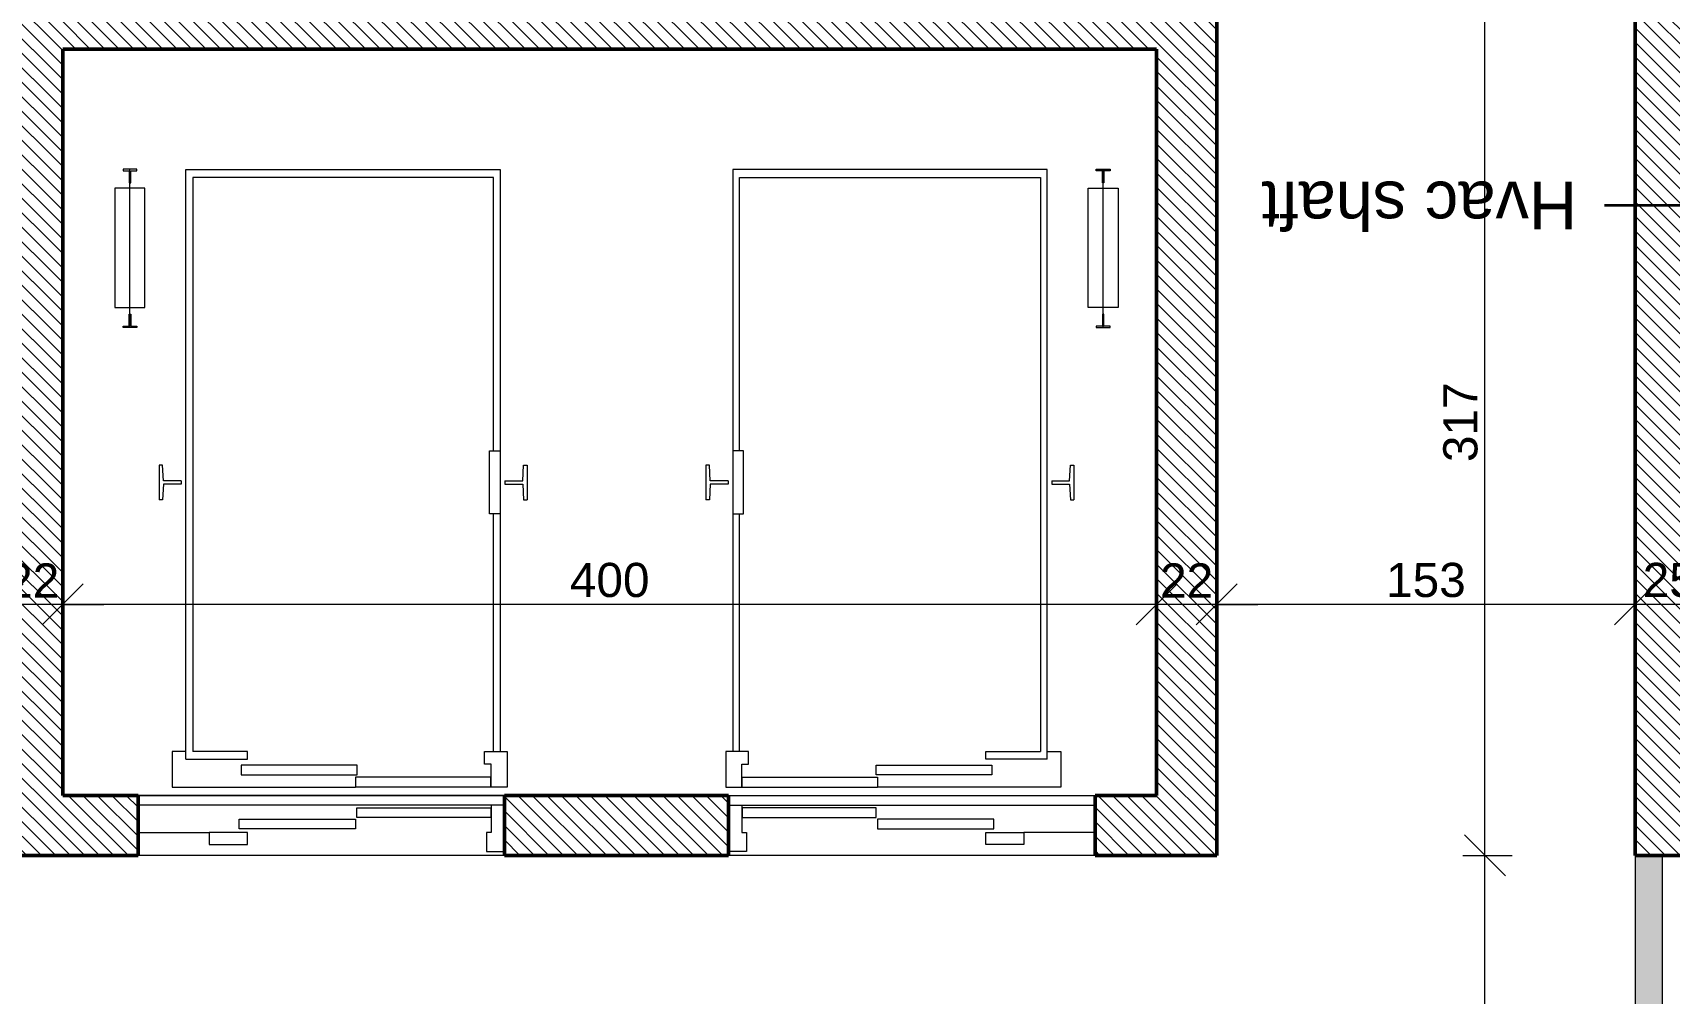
# Model space of a CAD drawing. Header units: centimetres. Extents: x -5566 to 5867, y -120 to 4683.
# Drawn here: x -3798 to -3200, y 1922 to 2273 of the extents above; entities that cross this region are included whole.
import ezdxf

# ---------------------------------------------------------------- set-up
doc = ezdxf.new("R2010")
doc.units = ezdxf.units.CM
for name, color, linetype, lineweight in [('A-ANNO-DIMS', 211, 'Continuous', 5), ('A-FLOR', 192, 'Continuous', 13), ('A-WALL-PATT', 111, 'Continuous', 20), ('G-ANNO-TEXT', 231, 'Continuous', 5), ('I-WALL', 2, 'Continuous', 13), ('Q-SPCQ', 91, 'Continuous', 13)]:
    doc.layers.add(name, color=color, linetype=linetype, lineweight=lineweight)
doc.styles.add('Arial', font='arial.ttf', dxfattribs={"height": 12.5})
doc.styles.add('Arial_3', font='arial.ttf', dxfattribs={"height": 17.5})
doc.dimstyles.new('100_200_2_5mm_Arial_cm', dxfattribs={"dimscale": 30.48, "dimtxt": 12.753242, "dimasz": 0.492126, "dimexe": 0.328084, "dimexo": 0.0625, "dimgap": 0.082021, "dimtad": 1, "dimdec": 0, "dimzin": 0, "dimdsep": 46, "dimtxsty": 'Arial', "dimblk1": 'OBLIQUE', "dimblk2": 'OBLIQUE', "dimsah": 1, "dimcen": 0.09, "dimdle": 0.328084, "dimazin": 0, "dimtfac": 1, "dimtdec": 4, "dimtix": 1, "dimtmove": 0, "dimatfit": 3, "dimfxl": 0.328084, "dimfxlon": 1, "dimtvp": 1, "dimtolj": 1, "dimtzin": 0, "dimlwd": 15, "dimlwe": 15, "dimarcsym": 2})
doc.dimstyles.new('200_100_2_5mm_Arial_cm___OpenHeight', dxfattribs={"dimscale": 30.48, "dimtxt": 12.753242, "dimasz": 0.492126, "dimexe": 0.328084, "dimexo": 0.0625, "dimgap": 0.082021, "dimtad": 1, "dimdec": 0, "dimzin": 0, "dimdsep": 46, "dimtxsty": 'Arial', "dimblk1": 'OBLIQUE', "dimblk2": 'OBLIQUE', "dimsah": 1, "dimcen": 0.09, "dimdle": 0.328084, "dimazin": 0, "dimtfac": 1, "dimtdec": 4, "dimtix": 1, "dimtmove": 0, "dimatfit": 3, "dimfxl": 0.328084, "dimfxlon": 1, "dimtvp": 1, "dimtolj": 1, "dimtzin": 0, "dimlwd": 18, "dimlwe": 18, "dimarcsym": 2})
pattern_1 = [(315, (-4985, 4190.492), (2.6516504, 2.6516504), [])]

# ---------------------------------------------------------------- blocks, each defined once
blk = doc.blocks.new('M_Ascenseur d_pendant du mur - 2100 x 1100mm-1378538-Level _9_00')
at = {"layer": 'Q-SPCQ'}
for p, q in [((-46.5, 9.54), (-46.5, -7.46)), ((-40, 9.54), (-46.5, 9.54)), ((-40, 2.54), (-40, 9.54)), ((47.5, 6.95), (47.5, 2.54)), ((61.5, 6.95), (47.5, 6.95)), ((61.5, 2.54), (61.5, 6.95)), ((-41.7, 2.54), (-40, 2.54)), ((-41.7, -7.46), (-41.7, 2.54)), ((7.9, 1.3), (50.5, 1.3)), ((7.9, -2.3), (7.9, 1.3)), ((47.5, 2.54), (61.5, 2.54)), ((50.5, 1.3), (50.5, -2.3)), ((87.5, 2.54), (61.5, 2.54)), ((87.5, -7.46), (87.5, 2.54)), ((-41.5, -2.85), (7.5, -2.85)), ((-41.5, -6.45), (-41.5, -2.85)), ((7.5, -2.85), (7.5, -6.45)), ((50.5, -2.3), (7.9, -2.3)), ((-46.5, -7.46), (-41.7, -7.46)), ((-46.5, -11), (87.5, -11)), ((-41.7, -7.46), (87.5, -7.46)), ((7.5, -6.45), (-41.5, -6.45)), ((-47.5, -14), (-41.7, -14)), ((-47.5, -27), (-47.5, -14)), ((-41.7, -14), (-41.7, -22.4)), ((-41.5, -14), (8, -14)), ((-41.5, -14), (-41.5, -17.6)), ((-41.5, -17.6), (8, -17.6)), ((75, -14), (8, -14)), ((8, -17.6), (8, -14)), ((75, -27), (75, -14)), ((-41.7, -22.4), (-39.2, -22.4)), ((-39.2, -22.4), (-39.2, -27)), ((49.8, -18.49), (7.4, -18.49)), ((7.4, -18.49), (7.4, -22.09)), ((7.4, -22.09), (49.8, -22.09)), ((49.8, -22.09), (49.8, -18.49)), ((-39.2, -27), (-47.5, -27)), ((-45, -240), (-45, -27)), ((-42.5, -27), (-42.5, -114)), ((47.5, -24.22), (47.5, -27)), ((70, -24.22), (47.5, -24.22)), ((47.5, -27), (67.5, -27)), ((67.5, -237), (67.5, -27)), ((70, -24.22), (70, -240)), ((70, -27), (75, -27)), ((-53.5, -119.15), (-54.8, -119.15)), ((-54.8, -131.85), (-54.8, -119.15)), ((-53.2, -124.87), (-53.5, -119.15)), ((-45, -114), (-41.02, -114)), ((-41.02, -114), (-41.02, -137)), ((78.2, -124.87), (78.5, -119.15)), ((78.5, -119.15), (79.8, -119.15)), ((79.8, -131.85), (79.8, -119.15)), ((-46.7, -124.87), (-53.2, -124.87)), ((-46.7, -126.12), (-46.7, -124.87)), ((71.7, -124.87), (78.2, -124.87)), ((71.7, -126.12), (71.7, -124.87)), ((-53.21, -126.12), (-53.5, -131.85)), ((-46.7, -126.12), (-53.21, -126.12)), ((71.7, -126.12), (78.21, -126.12)), ((78.21, -126.12), (78.5, -131.85)), ((-53.5, -131.85), (-54.8, -131.85)), ((-41.02, -137), (-45, -137)), ((-42.5, -137), (-42.5, -237)), ((78.5, -131.85), (79.8, -131.85)), ((87.97, -182.7), (87.97, -182.1)), ((87.97, -182.1), (92.97, -182.1)), ((90.17, -182.7), (87.97, -182.7)), ((90.17, -187.05), (90.17, -182.7)), ((90.47, -182.1), (90.47, -240.05)), ((90.77, -182.7), (90.77, -187.05)), ((92.97, -182.7), (90.77, -182.7)), ((92.97, -182.1), (92.97, -182.7)), ((84.97, -189.48), (84.97, -233.1)), ((95.97, -189.48), (84.97, -189.48)), ((90.77, -187.05), (90.17, -187.05)), ((95.97, -233.1), (95.97, -189.48)), ((84.97, -233.1), (95.97, -233.1)), ((-42.5, -237), (67.5, -237)), ((90.17, -235.1), (90.17, -239.45)), ((90.77, -235.1), (90.17, -235.1)), ((90.77, -239.45), (90.77, -235.1)), ((70, -240), (-45, -240)), ((87.97, -239.45), (87.97, -240.05)), ((90.17, -239.45), (87.97, -239.45)), ((87.97, -240.05), (92.97, -240.05)), ((92.97, -239.45), (90.77, -239.45)), ((92.97, -240.05), (92.97, -239.45))]:
    blk.add_line(p, q, dxfattribs=at)
blk = doc.blocks.new('M_Ascenseur d_pendant du mur - 2100 x 1100mm-1378537-Level _9_00')
at = {"layer": 'Q-SPCQ'}
for p, q in [((-45, 240), (-45, 27)), ((70, 240), (-45, 240)), ((70, 24.22), (70, 240)), ((87.97, 239.45), (87.97, 240.05)), ((87.97, 240.05), (92.97, 240.05)), ((90.17, 239.45), (87.97, 239.45)), ((90.17, 235.1), (90.17, 239.45)), ((90.47, 182.1), (90.47, 240.05)), ((90.77, 239.45), (90.77, 235.1)), ((92.97, 239.45), (90.77, 239.45)), ((92.97, 240.05), (92.97, 239.45)), ((-42.5, 237), (67.5, 237)), ((-42.5, 137), (-42.5, 237)), ((67.5, 237), (67.5, 27)), ((90.77, 235.1), (90.17, 235.1)), ((84.97, 233.1), (95.97, 233.1)), ((84.97, 189.48), (84.97, 233.1)), ((95.97, 233.1), (95.97, 189.48)), ((95.97, 189.48), (84.97, 189.48)), ((90.17, 187.05), (90.17, 182.7)), ((90.77, 187.05), (90.17, 187.05)), ((90.77, 182.7), (90.77, 187.05)), ((87.97, 182.7), (87.97, 182.1)), ((90.17, 182.7), (87.97, 182.7)), ((87.97, 182.1), (92.97, 182.1)), ((92.97, 182.7), (90.77, 182.7)), ((92.97, 182.1), (92.97, 182.7)), ((-54.8, 131.85), (-54.8, 119.15)), ((-53.5, 131.85), (-54.8, 131.85)), ((-53.21, 126.12), (-53.5, 131.85)), ((-41.02, 137), (-45, 137)), ((-41.02, 114), (-41.02, 137)), ((78.21, 126.12), (78.5, 131.85)), ((78.5, 131.85), (79.8, 131.85)), ((79.8, 131.85), (79.8, 119.15)), ((-46.7, 126.12), (-53.21, 126.12)), ((-46.7, 126.12), (-46.7, 124.87)), ((71.7, 126.12), (71.7, 124.87)), ((71.7, 126.12), (78.21, 126.12)), ((-53.2, 124.87), (-53.5, 119.15)), ((-46.7, 124.87), (-53.2, 124.87)), ((71.7, 124.87), (78.2, 124.87)), ((78.2, 124.87), (78.5, 119.15)), ((-53.5, 119.15), (-54.8, 119.15)), ((-45, 114), (-41.02, 114)), ((-42.5, 27), (-42.5, 114)), ((78.5, 119.15), (79.8, 119.15)), ((-47.5, 27), (-47.5, 14)), ((-39.2, 27), (-47.5, 27)), ((-39.2, 22.4), (-39.2, 27)), ((47.5, 27), (67.5, 27)), ((47.5, 24.22), (47.5, 27)), ((70, 24.22), (47.5, 24.22)), ((70, 27), (75, 27)), ((75, 27), (75, 14)), ((-41.7, 22.4), (-39.2, 22.4)), ((-41.7, 14), (-41.7, 22.4)), ((7.4, 22.09), (49.8, 22.09)), ((7.4, 18.49), (7.4, 22.09)), ((49.8, 18.49), (7.4, 18.49)), ((49.8, 22.09), (49.8, 18.49)), ((-47.5, 14), (-41.7, 14)), ((-41.5, 14), (-41.5, 17.6)), ((-41.5, 17.6), (8, 17.6)), ((-41.5, 14), (8, 14)), ((8, 17.6), (8, 14)), ((75, 14), (8, 14)), ((-46.5, 11), (87.5, 11)), ((-46.5, 7.46), (-41.7, 7.46)), ((-46.5, -9.54), (-46.5, 7.46)), ((-41.7, 7.46), (87.5, 7.46)), ((-41.7, 7.46), (-41.7, -2.54)), ((-41.5, 6.45), (-41.5, 2.85)), ((7.5, 6.45), (-41.5, 6.45)), ((7.5, 2.85), (7.5, 6.45)), ((87.5, 7.46), (87.5, -2.54)), ((-41.5, 2.85), (7.5, 2.85)), ((7.9, 2.3), (7.9, -1.3)), ((50.5, 2.3), (7.9, 2.3)), ((50.5, -1.3), (50.5, 2.3)), ((-41.7, -2.54), (-40, -2.54)), ((-40, -2.54), (-40, -9.54)), ((7.9, -1.3), (50.5, -1.3)), ((47.5, -2.54), (61.5, -2.54)), ((47.5, -6.95), (47.5, -2.54)), ((61.5, -2.54), (61.5, -6.95)), ((87.5, -2.54), (61.5, -2.54)), ((-40, -9.54), (-46.5, -9.54)), ((61.5, -6.95), (47.5, -6.95))]:
    blk.add_line(p, q, dxfattribs=at)
blk = doc.blocks.new('_Oblique')
at = {"color": 0, "linetype": 'ByBlock', "lineweight": -2}
blk.add_line((-0.5, -0.5), (0.5, 0.5), dxfattribs=at)
blk = doc.blocks.new('DIMBLOCK29-Level _9_00')
at = {"layer": 'A-ANNO-DIMS', "color": 0, "lineweight": 15, "transparency": 16777216}
for p, q in [((-3212.5, 2055.73), (-3212.5, 2073.82)), ((-3187.5, 2055.73), (-3187.5, 2073.82)), ((-3177.5, 2063.82), (-3222.5, 2063.82))]:
    blk.add_line(p, q, dxfattribs=at)
at = {"layer": 'Defpoints', "color": 0, "transparency": 16777216}
for p in [(-3212.5, 2063.82), (-3212.5, 2053.82), (-3187.5, 2053.82)]:
    blk.add_point(p, dxfattribs=at)
at = {"layer": 'A-ANNO-DIMS', "color": 0, "lineweight": 15, "transparency": 16777216, "xscale": 15, "yscale": 15, "zscale": 15, "rotation": 180}
blk.add_blockref('_Oblique', (-3212.5, 2063.82), dxfattribs=at)
at = {"layer": 'A-ANNO-DIMS', "color": 0, "lineweight": 15, "transparency": 16777216, "xscale": 15, "yscale": 15, "zscale": 15}
blk.add_blockref('_Oblique', (-3187.5, 2063.82), dxfattribs=at)
at = {"layer": 'A-ANNO-DIMS', "color": 0, "lineweight": 15, "transparency": 16777216, "insert": (-3200, 2072.71), "char_height": 12.5, "width": 23.0736, "attachment_point": 5, "style": 'Arial'}
blk.add_mtext('\\A1;25', dxfattribs=at)
blk = doc.blocks.new('DIMBLOCK30-Level _9_00')
at = {"layer": 'A-ANNO-DIMS', "color": 0, "lineweight": 15, "transparency": 16777216}
for p, q in [((-3365.5, 2055.73), (-3365.5, 2073.82)), ((-3212.5, 2055.73), (-3212.5, 2073.82)), ((-3202.5, 2063.82), (-3375.5, 2063.82))]:
    blk.add_line(p, q, dxfattribs=at)
at = {"layer": 'Defpoints', "color": 0, "transparency": 16777216}
for p in [(-3365.5, 2063.82), (-3365.5, 2053.82), (-3212.5, 2053.82)]:
    blk.add_point(p, dxfattribs=at)
at = {"layer": 'A-ANNO-DIMS', "color": 0, "lineweight": 15, "transparency": 16777216, "xscale": 15, "yscale": 15, "zscale": 15, "rotation": 180}
blk.add_blockref('_Oblique', (-3365.5, 2063.82), dxfattribs=at)
at = {"layer": 'A-ANNO-DIMS', "color": 0, "lineweight": 15, "transparency": 16777216, "xscale": 15, "yscale": 15, "zscale": 15}
blk.add_blockref('_Oblique', (-3212.5, 2063.82), dxfattribs=at)
at = {"layer": 'A-ANNO-DIMS', "color": 0, "lineweight": 15, "transparency": 16777216, "insert": (-3289, 2072.71), "char_height": 12.5, "width": 34.6103, "attachment_point": 5, "style": 'Arial'}
blk.add_mtext('\\A1;153', dxfattribs=at)
blk = doc.blocks.new('DIMBLOCK31-Level _9_00')
at = {"layer": 'A-ANNO-DIMS', "color": 0, "lineweight": 15, "transparency": 16777216}
for p, q in [((-3387.5, 2055.73), (-3387.5, 2073.82)), ((-3365.5, 2055.73), (-3365.5, 2073.82)), ((-3387.5, 2063.82), (-3402.5, 2063.82)), ((-3365.5, 2063.82), (-3387.5, 2063.82)), ((-3365.5, 2063.82), (-3350.5, 2063.82))]:
    blk.add_line(p, q, dxfattribs=at)
at = {"layer": 'Defpoints', "color": 0, "transparency": 16777216}
for p in [(-3387.5, 2063.82), (-3387.5, 2053.82), (-3365.5, 2053.82)]:
    blk.add_point(p, dxfattribs=at)
at = {"layer": 'A-ANNO-DIMS', "color": 0, "lineweight": 15, "transparency": 16777216, "xscale": 15, "yscale": 15, "zscale": 15}
blk.add_blockref('_Oblique', (-3387.5, 2063.82), dxfattribs=at)
at = {"layer": 'A-ANNO-DIMS', "color": 0, "lineweight": 15, "transparency": 16777216, "xscale": 15, "yscale": 15, "zscale": 15, "rotation": 180}
blk.add_blockref('_Oblique', (-3365.5, 2063.82), dxfattribs=at)
at = {"layer": 'A-ANNO-DIMS', "color": 0, "lineweight": 15, "transparency": 16777216, "insert": (-3376.5, 2072.6), "char_height": 12.5, "width": 23.0736, "attachment_point": 5, "style": 'Arial'}
blk.add_mtext('\\A1;22', dxfattribs=at)
blk = doc.blocks.new('DIMBLOCK32-Level _9_00')
at = {"layer": 'A-ANNO-DIMS', "color": 0, "lineweight": 15, "transparency": 16777216}
for p, q in [((-3787.5, 2055.73), (-3787.5, 2073.82)), ((-3387.5, 2055.73), (-3387.5, 2073.82)), ((-3377.5, 2063.82), (-3797.5, 2063.82))]:
    blk.add_line(p, q, dxfattribs=at)
at = {"layer": 'Defpoints', "color": 0, "transparency": 16777216}
for p in [(-3787.5, 2063.82), (-3787.5, 2053.82), (-3387.5, 2053.82)]:
    blk.add_point(p, dxfattribs=at)
at = {"layer": 'A-ANNO-DIMS', "color": 0, "lineweight": 15, "transparency": 16777216, "xscale": 15, "yscale": 15, "zscale": 15, "rotation": 180}
blk.add_blockref('_Oblique', (-3787.5, 2063.82), dxfattribs=at)
at = {"layer": 'A-ANNO-DIMS', "color": 0, "lineweight": 15, "transparency": 16777216, "xscale": 15, "yscale": 15, "zscale": 15}
blk.add_blockref('_Oblique', (-3387.5, 2063.82), dxfattribs=at)
at = {"layer": 'A-ANNO-DIMS', "color": 0, "lineweight": 15, "transparency": 16777216, "insert": (-3587.5, 2072.71), "char_height": 12.5, "width": 34.6103, "attachment_point": 5, "style": 'Arial'}
blk.add_mtext('\\A1;400', dxfattribs=at)
blk = doc.blocks.new('DIMBLOCK33-Level _9_00')
at = {"layer": 'A-ANNO-DIMS', "color": 0, "lineweight": 15, "transparency": 16777216}
for p, q in [((-3809.5, 2055.73), (-3809.5, 2073.82)), ((-3787.5, 2055.73), (-3787.5, 2073.82)), ((-3809.5, 2063.82), (-3824.5, 2063.82)), ((-3787.5, 2063.82), (-3809.5, 2063.82)), ((-3787.5, 2063.82), (-3772.5, 2063.82))]:
    blk.add_line(p, q, dxfattribs=at)
at = {"layer": 'Defpoints', "color": 0, "transparency": 16777216}
for p in [(-3809.5, 2063.82), (-3809.5, 2053.82), (-3787.5, 2053.82)]:
    blk.add_point(p, dxfattribs=at)
at = {"layer": 'A-ANNO-DIMS', "color": 0, "lineweight": 15, "transparency": 16777216, "xscale": 15, "yscale": 15, "zscale": 15}
blk.add_blockref('_Oblique', (-3809.5, 2063.82), dxfattribs=at)
at = {"layer": 'A-ANNO-DIMS', "color": 0, "lineweight": 15, "transparency": 16777216, "xscale": 15, "yscale": 15, "zscale": 15, "rotation": 180}
blk.add_blockref('_Oblique', (-3787.5, 2063.82), dxfattribs=at)
at = {"layer": 'A-ANNO-DIMS', "color": 0, "lineweight": 15, "transparency": 16777216, "insert": (-3798.5, 2072.6), "char_height": 12.5, "width": 23.0736, "attachment_point": 5, "style": 'Arial'}
blk.add_mtext('\\A1;22', dxfattribs=at)
blk = doc.blocks.new('DIMBLOCK100-Level _9_00')
at = {"layer": 'A-ANNO-DIMS', "color": 0, "lineweight": 18, "transparency": 16777216}
for p, q in [((-3267.43, 1602.99), (-3267.43, 1981.99)), ((-3275.53, 1971.99), (-3257.43, 1971.99)), ((-3275.53, 1612.99), (-3257.43, 1612.99))]:
    blk.add_line(p, q, dxfattribs=at)
at = {"layer": 'Defpoints', "color": 0, "transparency": 16777216}
for p in [(-3277.43, 1971.99), (-3267.43, 1971.99), (-3277.43, 1612.99)]:
    blk.add_point(p, dxfattribs=at)
at = {"layer": 'A-ANNO-DIMS', "color": 0, "lineweight": 18, "transparency": 16777216, "xscale": 15, "yscale": 15, "zscale": 15}
for p, rotation in [((-3267.43, 1971.99), 90), ((-3267.43, 1612.99), 270)]:
    blk.add_blockref('_Oblique', p, dxfattribs=dict(at, rotation=rotation))
at = {"layer": 'A-ANNO-DIMS', "color": 0, "lineweight": 18, "transparency": 16777216, "insert": (-3276.32, 1792.49), "char_height": 12.5, "width": 34.6103, "attachment_point": 5, "rotation": 90, "style": 'Arial'}
blk.add_mtext('\\A1;359', dxfattribs=at)
blk = doc.blocks.new('DIMBLOCK101-Level _9_00')
at = {"layer": 'A-ANNO-DIMS', "color": 0, "lineweight": 18, "transparency": 16777216}
for p, q in [((-3267.43, 1961.99), (-3267.43, 2298.99)), ((-3275.53, 2288.99), (-3257.43, 2288.99)), ((-3275.53, 1971.99), (-3257.43, 1971.99))]:
    blk.add_line(p, q, dxfattribs=at)
at = {"layer": 'Defpoints', "color": 0, "transparency": 16777216}
for p in [(-3277.43, 2288.99), (-3267.43, 2288.99), (-3277.43, 1971.99)]:
    blk.add_point(p, dxfattribs=at)
at = {"layer": 'A-ANNO-DIMS', "color": 0, "lineweight": 18, "transparency": 16777216, "xscale": 15, "yscale": 15, "zscale": 15}
for p, rotation in [((-3267.43, 2288.99), 90), ((-3267.43, 1971.99), 270)]:
    blk.add_blockref('_Oblique', p, dxfattribs=dict(at, rotation=rotation))
at = {"layer": 'A-ANNO-DIMS', "color": 0, "lineweight": 18, "transparency": 16777216, "insert": (-3276.32, 2130.49), "char_height": 12.5, "width": 34.6103, "attachment_point": 5, "rotation": 90, "style": 'Arial'}
blk.add_mtext('\\A1;317', dxfattribs=at)

msp = doc.modelspace()

# ---------------------------------------------------------------- hatches: boundary and pattern name
at = {"layer": 'A-WALL-PATT', "lineweight": 13}
h = msp.add_hatch(dxfattribs=at)
h.set_pattern_fill('FP_1', color=8, angle=-90, style=0, pattern_type=2)
h.set_pattern_definition(pattern_1)
h.paths.add_polyline_path([(-3212.5, 2192.25), (-3212.5, 1971.99), (-3187.5, 1971.99), (-3187.5, 2610.49), (-3212.5, 2610.49), (-3212.5, 2243.14)], flags=0)
h = msp.add_hatch(dxfattribs=at)
h.set_pattern_fill('FP_1', color=8, angle=-90, style=0, pattern_type=2)
h.set_pattern_definition(pattern_1)
h.paths.add_polyline_path([(-3809.5, 2570.99), (-3809.5, 1971.99), (-3787.5, 1971.99), (-3787.5, 2570.99), (-3790.73, 2570.99)], flags=0)
h = msp.add_hatch(dxfattribs=at)
h.set_pattern_fill('FP_1', color=8, angle=-90, style=0, pattern_type=2)
h.set_pattern_definition(pattern_1)
h.paths.add_polyline_path([(-3787.5, 2269.62), (-3787.5, 2266.99), (-3387.5, 2266.99), (-3387.5, 2288.99), (-3787.5, 2288.99), (-3787.5, 2270.48)], flags=0)
h = msp.add_hatch(dxfattribs=at)
h.set_pattern_fill('FP_1', color=8, angle=-90, style=0, pattern_type=2)
h.set_pattern_definition(pattern_1)
h.paths.add_polyline_path([(-3387.5, 1971.99), (-3365.5, 1971.99), (-3365.5, 2288.99), (-3387.5, 2288.99), (-3387.5, 1992.86)], flags=0)
h = msp.add_hatch(dxfattribs=at)
h.set_pattern_fill('FP_1', color=8, angle=-90, style=0, pattern_type=2)
h.set_pattern_definition(pattern_1)
h.paths.add_polyline_path([(-3787.5, 1971.99), (-3760, 1971.99), (-3760, 1993.99), (-3787.5, 1993.99), (-3787.5, 1993.93)], flags=0)
h.paths.add_polyline_path([(-3626, 1971.99), (-3544, 1971.99), (-3544, 1993.99), (-3626, 1993.99), (-3626, 1974.2)], flags=0)
h.paths.add_polyline_path([(-3410, 1971.99), (-3387.5, 1971.99), (-3387.5, 1993.99), (-3410, 1993.99)], flags=0)
h = msp.add_hatch(color=256, dxfattribs=at)
h.paths.add_polyline_path([(-3212.5, 1873.96), (-3212.5, 1836.99), (-3202.5, 1836.99), (-3202.5, 1971.99), (-3212.5, 1971.99)], flags=0)
h.paths.add_polyline_path([(-3212.5, 1714.81), (-3212.5, 1612.99), (-3202.5, 1612.99), (-3202.5, 1726.99), (-3212.5, 1726.99)], flags=0)

# ---------------------------------------------------------------- linework, layer by layer
at = {"layer": 'A-FLOR'}
for p, q in [((-3388, 2266.99), (-3388, 1993.99)), ((-3626, 1971.99), (-3760, 1971.99)), ((-3410, 1971.99), (-3544, 1971.99))]:
    msp.add_line(p, q, dxfattribs=at)
at = {"layer": 'G-ANNO-TEXT', "color": 7, "lineweight": 35}
msp.add_line((-3154.14, 2209.76), (-3223.67, 2209.76), dxfattribs=at)
at = {"layer": 'I-WALL', "lineweight": 50}
for p, q in [((-3212.5, 2440.49), (-3212.5, 1971.99)), ((-3365.5, 1971.99), (-3365.5, 2288.99)), ((-3787.5, 2266.99), (-3387.5, 2266.99)), ((-3787.5, 1993.99), (-3787.5, 2266.99)), ((-3387.5, 2266.99), (-3387.5, 1993.99)), ((-3760, 1993.99), (-3787.5, 1993.99)), ((-3760, 1971.99), (-3760, 1993.99)), ((-3544, 1993.99), (-3626, 1993.99)), ((-3626, 1993.99), (-3626, 1971.99)), ((-3544, 1971.99), (-3544, 1993.99)), ((-3387.5, 1993.99), (-3410, 1993.99)), ((-3410, 1993.99), (-3410, 1971.99)), ((-3809.5, 1971.99), (-3760, 1971.99)), ((-3626, 1971.99), (-3544, 1971.99)), ((-3410, 1971.99), (-3365.5, 1971.99)), ((-3212.5, 1971.99), (-3102, 1971.99))]:
    msp.add_line(p, q, dxfattribs=at)
at = {"layer": 'I-WALL'}
for p, q in [((-3760, 1993.99), (-3626, 1993.99)), ((-3544, 1993.99), (-3410, 1993.99))]:
    msp.add_line(p, q, dxfattribs=at)
at = {"layer": 'I-WALL', "lineweight": 20}
for p, q in [((-3212.5, 1971.99), (-3212.5, 1836.99)), ((-3202.5, 1836.99), (-3202.5, 1971.99))]:
    msp.add_line(p, q, dxfattribs=at)

# ---------------------------------------------------------------- block references
at = {"layer": 'Q-SPCQ', "rotation": 179.9999999999999}
msp.add_blockref('M_Ascenseur d_pendant du mur - 2100 x 1100mm-1378538-Level _9_00', (-3672.5, 1982.99), dxfattribs=at)
at = {"layer": 'Q-SPCQ'}
msp.add_blockref('M_Ascenseur d_pendant du mur - 2100 x 1100mm-1378537-Level _9_00', (-3497.5, 1982.99), dxfattribs=at)

# ---------------------------------------------------------------- texts
at = {"layer": 'G-ANNO-TEXT', "color": 7, "lineweight": 35, "insert": (-3233.67, 2201.01), "char_height": 17.5, "width": 142.7004, "attachment_point": 1, "rotation": 180, "style": 'Arial_3'}
msp.add_mtext('Hvac shaft', dxfattribs=at)

# ---------------------------------------------------------------- dimensions: what is measured, and where the dimension line sits
at = {"layer": 'A-ANNO-DIMS', "lineweight": 18}
for base, p1, p2, override, picture, middle in [((-3267.43, 2288.99), (-3277.43, 1971.99), (-3277.43, 2288.99), {"dimpost": '<>', "dimfxl": 317}, 'DIMBLOCK101-Level _9_00', (-3276.32, 2130.49)), ((-3267.43, 1971.99), (-3277.43, 1612.99), (-3277.43, 1971.99), {"dimpost": '<>', "dimfxl": 359}, 'DIMBLOCK100-Level _9_00', (-3276.32, 1792.49))]:
    dim = msp.add_linear_dim(base=base, p1=p1, p2=p2, angle=270, dimstyle='200_100_2_5mm_Arial_cm___OpenHeight', override=override, dxfattribs=at)
    dim.commit()
    dim.dimension.update_dxf_attribs({"geometry": picture, "text_midpoint": middle})
at = {"layer": 'A-ANNO-DIMS', "lineweight": 15}
for base, p1, p2, override, picture, middle in [((-3809.5, 2063.82), (-3787.5, 2053.82), (-3809.5, 2053.82), {"dimpost": '<>', "dimfxl": 22}, 'DIMBLOCK33-Level _9_00', (-3798.5, 2072.6)), ((-3787.5, 2063.82), (-3387.5, 2053.82), (-3787.5, 2053.82), {"dimpost": '<>', "dimfxl": 400}, 'DIMBLOCK32-Level _9_00', (-3587.5, 2072.71)), ((-3387.5, 2063.82), (-3365.5, 2053.82), (-3387.5, 2053.82), {"dimpost": '<>', "dimfxl": 22}, 'DIMBLOCK31-Level _9_00', (-3376.5, 2072.6)), ((-3365.5, 2063.82), (-3212.5, 2053.82), (-3365.5, 2053.82), {"dimpost": '<>', "dimfxl": 153}, 'DIMBLOCK30-Level _9_00', (-3289, 2072.71)), ((-3212.5, 2063.82), (-3187.5, 2053.82), (-3212.5, 2053.82), {"dimpost": '<>', "dimfxl": 25}, 'DIMBLOCK29-Level _9_00', (-3200, 2072.71))]:
    dim = msp.add_linear_dim(base=base, p1=p1, p2=p2, dimstyle='100_200_2_5mm_Arial_cm', override=override, dxfattribs=at)
    dim.commit()
    dim.dimension.update_dxf_attribs({"geometry": picture, "text_midpoint": middle})

doc.saveas('drawing.dxf')
